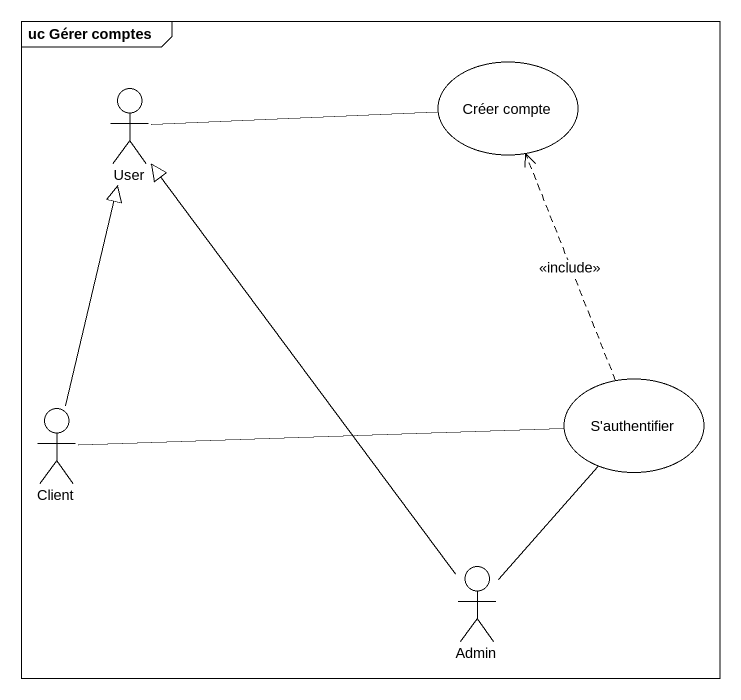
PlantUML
@startuml
mainframe uc Gérer comptes
actor User
usecase "Créer compte" as Créer_compte
usecase "S'authentifier" as S_authentifier
actor Client
actor Admin
User -right- Créer_compte
S_authentifier .up.> Créer_compte : <<include>>
Client -up-|> User
Client -right- S_authentifier
Admin -up-|> User
Admin -up- S_authentifier
@enduml
